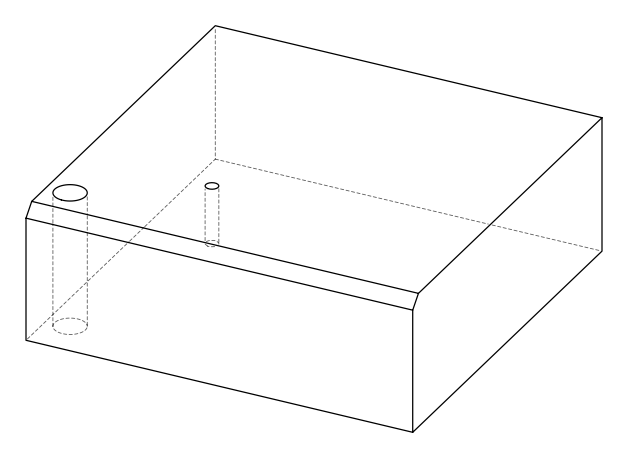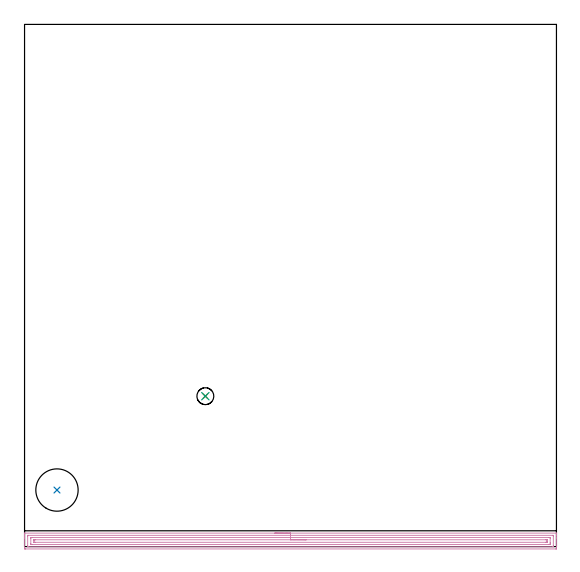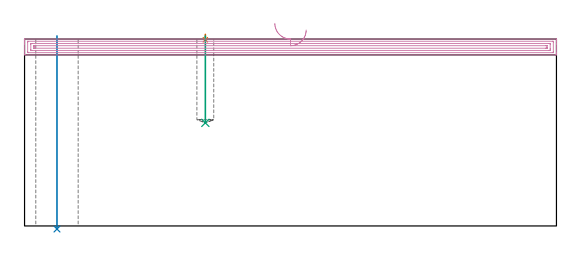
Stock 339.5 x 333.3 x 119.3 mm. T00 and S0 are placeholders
(PLAN: 4 operations, 3 tool changes, 11.8 min)
(1 SPOT_DRILL | STEP1POCKET | NXT0321_9005460120000 | 0.03 min | 1 mm3)
(2 INDEXABLE_INSERT_DRILL_THROUGH_HOLE_FROM_SOLID | STEP1HOLE | NXT0302_025 | 0.49 min | 68262 mm3)
(3 DRILL_BLIND_HOLE_INTO_CENTER | STEP1POCKET | NXT0301_079 | 0.22 min | 4760 mm3)
(4 AREA_MILL | FG_CHAMFER_SURFACE | UGT0205_001 | 11.09 min | 17326 mm3)
(TOOL NXT0321_9005460120000 | NC Spot Drill, 142deg, 12mm, Carbide, Uncoated | D12 PA142 FL30 Z2)
(TOOL NXT0302_025 | Index. Insert Drill 27mm [880-D2700L32-05] | D27 PA176 FL135 Z2)
(TOOL NXT0301_079 | Carbide Drill 10.8mm [860.1-1080-032A1-MM 2214] | D10.8 PA140 FL55 Z2)
(TOOL UGT0205_001 | Chamfer Mill 20 x 3 x 45 deg. | D20 FL50 Z2)
(OP 1 SPOT_DRILL)
G17 G21 G94 G90
T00 M6
G54
G17 G0 G90 X115.4 Y96. S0 M3
G43 Z129.3 H0
G94 G81 G98 Z118.835 F250. R122.3
G80
M5
M2
(OP 2 INDEXABLE_INSERT_DRILL_THROUGH_HOLE_FROM_SOLID)
G17 G21 G94 G90
T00 M6
G54
G17 G0 G90 X20.7 Y36.1 S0 M3
G43 Z129.3 H1
G94 G81 G98 Z-1.971 F250. R121.3
G80
M5
M2
(OP 3 DRILL_BLIND_HOLE_INTO_CENTER)
G17 G21 G94 G90
T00 M6
G54
G17 G0 G90 X115.4 Y96. S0 M3
G43 Z129.3 H1
G94 G81 G98 Z65.8 F250. R121.3
G80
M5
M2
(OP 4 AREA_MILL)
G17 G21 G94 G90
T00 M6
G54
G17 G0 G90 X159.75 Y8.6 S1061 M3
G43 Z129.3 H0
G94 G1 X159.788 Z128.428 F250.
X159.902 Z127.563
X160.091 Z126.712
X160.353 Z125.88
X160.687 Z125.074
X161.09 Z124.3
X161.558 Z123.564
X162.09 Z122.872
X162.679 Z122.229
X163.322 Z121.639
X164.014 Z121.108
X164.75 Z120.64
X165.524 Z120.237
X166.33 Z119.903
X167.162 Z119.641
X168.013 Z119.452
X168.878 Z119.338
X169.75 Z119.3
X339.343
X339.49 Y8.605 Z119.295
X339.493 Y8.549 Z119.241
X339.5 Y8.173 Z118.872
Y7.759 Z118.458
Y7.116 Z117.811
Y5.903 Z116.6
Y5.333 Z116.027
Y-0.301 Z110.396
X339.497 Y-0.908 Z109.79
X339.493 Y-1.492 Z109.206
X339.479 Y-1.494 Z109.204
X338.893 Y-1.5 Z109.2
X0.607
X0.305 Y-1.497 Z109.202
X0.01 Y-1.492 Z109.206
X0. Y-1.193 Z109.505
Y5.333 Z116.027
Y5.903 Z116.6
Y6.225 Z116.921
Y6.795 Z117.491
Y7.116 Z117.811
Y7.759 Z118.458
Y8.173 Z118.872
X0.007 Y8.549 Z119.241
X0.01 Y8.605 Z119.295
X0.157 Y8.6 Z119.3
X169.75
Y7.186 Z117.886
X337.108 Y7.185 Z117.885
X337.177 Y7.184 Z117.884
X337.316 Y7.179 Z117.879
X337.49 Y7.166 Z117.866
X337.493 Y7.116 Z117.816
X337.499 Y6.725 Z117.425
Y0.484 Z111.184
X337.493 Y-0.016 Z110.684
X337.49 Y-0.063 Z110.637
X337.475 Y-0.079 Z110.621
X337.387 Y-0.082 Z110.618
X337.247 Y-0.085 Z110.615
X2.392
X2.323 Y-0.084 Z110.616
X2.184 Y-0.079 Z110.621
X2.01 Y-0.066 Z110.634
X2.007 Y-0.016 Z110.684
X2.001 Y0.375 Z111.075
Y6.616 Z117.316
X2.007 Y7.116 Z117.816
X2.01 Y7.163 Z117.863
X2.026 Y7.179 Z117.879
X2.114 Y7.182 Z117.882
X2.253 Y7.185 Z117.885
X169.75 Y7.186 Z117.886
Y5.772 Z116.472
X334.884 Y5.771 Z116.471
X335.323 Y5.769 Z116.469
X335.468 Y5.767 Z116.467
X335.485 Y5.765 Z116.465
X335.491 Y5.722 Z116.422
X335.497 Y5.628 Z116.328
X335.499 Y5.51 Z116.21
X335.5 Y5.333 Z116.033
Y2.481 Z113.181
X335.499 Y1.767 Z112.467
X335.498 Y1.592 Z112.292
X335.49 Y1.413 Z112.113
X335.478 Y1.335 Z112.035
X335.432 Y1.333 Z112.033
X335.323 Y1.33 Z112.03
X334.869 Y1.329 Z112.029
X334.43 Y1.328 Z112.028
X4.616 Y1.329 Z112.029
X4.177 Y1.33 Z112.03
X4.032 Y1.333 Z112.033
X4.015 Y1.335 Z112.035
X4.009 Y1.378 Z112.078
X4.003 Y1.472 Z112.172
X4.001 Y1.59 Z112.29
X4. Y1.767 Z112.467
X4.001 Y5.333 Z116.033
X4.002 Y5.508 Z116.208
X4.01 Y5.687 Z116.387
X4.022 Y5.765 Z116.465
X4.068 Y5.767 Z116.467
X4.177 Y5.77 Z116.47
X4.631 Y5.771 Z116.471
X5.07 Y5.772 Z116.472
X169.75
Y4.357 Z115.057
X332.729
X333.46 Y4.35 Z115.05
X333.49 Y4.344 Z115.044
X333.495 Y4.298 Z114.998
X333.498 Y4.197 Z114.897
X333.5 Y3.123 Z113.823
X333.498 Y2.909 Z113.609
X333.494 Y2.803 Z113.503
X333.49 Y2.755 Z113.455
X333.447 Y2.749 Z113.449
X332.645 Y2.743 Z113.443
X332.56
X6.771
X6.04 Y2.75 Z113.45
X6.01 Y2.756 Z113.456
X6.005 Y2.802 Z113.502
X6.002 Y2.903 Z113.603
X6. Y3.977 Z114.677
X6.002 Y4.191 Z114.891
X6.005 Y4.297 Z114.997
X6.01 Y4.345 Z115.045
X6.053 Y4.351 Z115.051
X6.855 Y4.357 Z115.057
X6.94
X169.75
X170.622 Z115.095
X171.486 Z115.209
X172.338 Z115.398
X173.17 Z115.66
X173.976 Z115.994
X174.75 Z116.397
X175.486 Z116.866
X176.178 Z117.397
X176.821 Z117.986
X177.41 Z118.629
X177.941 Z119.322
X178.41 Z120.057
X178.813 Z120.831
X179.147 Z121.637
X179.409 Z122.469
X179.598 Z123.321
X179.712 Z124.186
X179.75 Z125.057
G0 Z129.3
M5
M2
